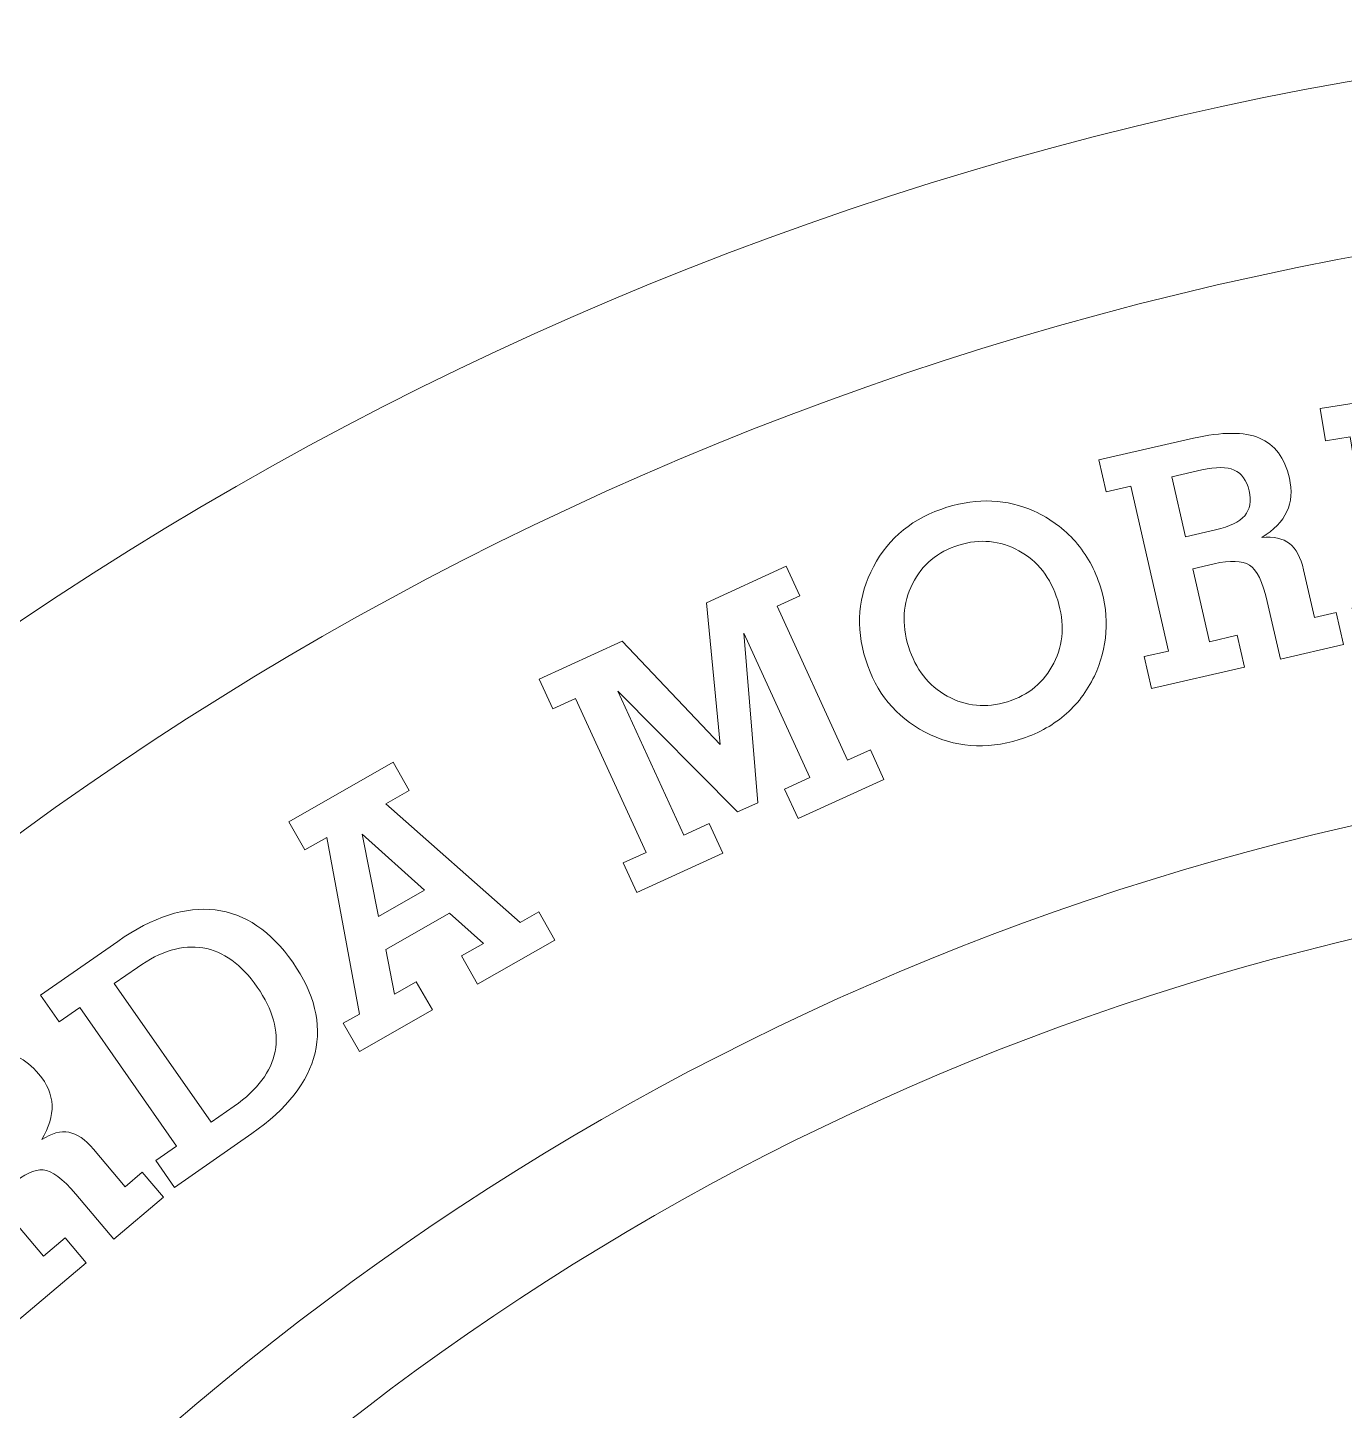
# Model space of a CAD drawing. Header units: millimetres. Extents: x -30 to 30, y -30 to 30.
# Drawn here: x -16.74 to -5.33, y 18.02 to 30 of the extents above; entities that cross this region are included whole.
import ezdxf

# ---------------------------------------------------------------- set-up
doc = ezdxf.new("R2010")
doc.units = ezdxf.units.MM
doc.header["$MEASUREMENT"] = 0
doc.layers.add('Camada 1', color=7, linetype='Continuous')

msp = doc.modelspace()

# ---------------------------------------------------------------- linework, layer by layer
at = {"layer": 'Camada 1', "lineweight": 9}
for points, knots in [([(0, 30), (16.5685, 30), (30, 16.5685), (30, 0), (30, 0), (30, -16.5686), (16.5685, -30), (0, -30), (0, -30), (-16.5685, -30), (-30, -16.5686), (-30, 0), (-30, 0), (-30, 16.5685), (-16.5685, 30), (0, 30)], [0, 0, 0, 0, 0.2, 0.2, 0.2, 0.2, 0.4, 0.4, 0.4, 0.4, 0.6, 0.6, 0.6, 0.6, 1, 1, 1, 1]), ([(0, 28.5), (15.7401, 28.5), (28.5, 15.7401), (28.5, 0), (28.5, 0), (28.5, -15.7401), (15.7401, -28.5), (0, -28.5), (0, -28.5), (-15.7401, -28.5), (-28.5, -15.7401), (-28.5, 0), (-28.5, 0), (-28.5, 15.7401), (-15.7401, 28.5), (0, 28.5)], [0, 0, 0, 0, 0.2, 0.2, 0.2, 0.2, 0.4, 0.4, 0.4, 0.4, 0.6, 0.6, 0.6, 0.6, 1, 1, 1, 1]), ([(-4.6944, 25.0645), (-4.6944, 25.0645), (-4.4513, 25.1031), (-4.4513, 25.1031), (-4.4513, 25.1031), (-4.4513, 25.1031), (-4.4069, 24.8233), (-4.4069, 24.8233), (-4.4069, 24.8233), (-4.4069, 24.8233), (-5.2236, 24.6932), (-5.2236, 24.6932), (-5.2236, 24.6932), (-5.2236, 24.6932), (-5.268, 24.973), (-5.268, 24.973), (-5.268, 24.973), (-5.268, 24.973), (-5.0532, 25.007), (-5.0532, 25.007), (-5.0532, 25.007), (-5.0532, 25.007), (-5.2839, 26.4538), (-5.2839, 26.4538), (-5.2839, 26.4538), (-5.2839, 26.4538), (-5.4986, 26.4198), (-5.4986, 26.4198), (-5.4986, 26.4198), (-5.4986, 26.4198), (-5.5435, 26.6995), (-5.5435, 26.6995), (-5.5435, 26.6995), (-5.5435, 26.6995), (-4.716, 26.8314), (-4.716, 26.8314), (-4.716, 26.8314), (-4.464, 26.8718), (-4.2741, 26.8595), (-4.1452, 26.7945), (-4.1452, 26.7945), (-4.0168, 26.73), (-3.9382, 26.609), (-3.9096, 26.431), (-3.9096, 26.431), (-3.8921, 26.3204), (-3.906, 26.224), (-3.9508, 26.1416), (-3.9508, 26.1416), (-3.9957, 26.0596), (-4.0729, 25.9902), (-4.1815, 25.9326), (-4.1815, 25.9326), (-4.0794, 25.9351), (-4.0015, 25.9124), (-3.9483, 25.8645), (-3.9483, 25.8645), (-3.8955, 25.8166), (-3.8603, 25.7386), (-3.8429, 25.6299), (-3.8429, 25.6299), (-3.8429, 25.6299), (-3.7759, 25.2107), (-3.7759, 25.2107), (-3.7759, 25.2107), (-3.7759, 25.2107), (-3.5838, 25.2413), (-3.5838, 25.2413), (-3.5838, 25.2413), (-3.5838, 25.2413), (-3.5395, 24.9615), (-3.5395, 24.9615), (-3.5395, 24.9615), (-3.5395, 24.9615), (-4.0932, 24.8736), (-4.0932, 24.8736), (-4.0932, 24.8736), (-4.0932, 24.8736), (-4.1736, 25.3784), (-4.1736, 25.3784), (-4.1736, 25.3784), (-4.2014, 25.5508), (-4.2457, 25.6588), (-4.3065, 25.7017), (-4.3065, 25.7017), (-4.3673, 25.745), (-4.4684, 25.7551), (-4.6093, 25.7327), (-4.6093, 25.7327), (-4.6093, 25.7327), (-4.7961, 25.7031), (-4.7961, 25.7031), (-4.7961, 25.7031), (-4.7961, 25.7031), (-4.6944, 25.0645), (-4.6944, 25.0645)], [0, 0, 0, 0, 0.04, 0.04, 0.04, 0.04, 0.08, 0.08, 0.08, 0.08, 0.12, 0.12, 0.12, 0.12, 0.16, 0.16, 0.16, 0.16, 0.2, 0.2, 0.2, 0.2, 0.24, 0.24, 0.24, 0.24, 0.28, 0.28, 0.28, 0.28, 0.32, 0.32, 0.32, 0.32, 0.36, 0.36, 0.36, 0.36, 0.4, 0.4, 0.4, 0.4, 0.44, 0.44, 0.44, 0.44, 0.48, 0.48, 0.48, 0.48, 0.52, 0.52, 0.52, 0.52, 0.56, 0.56, 0.56, 0.56, 0.6, 0.6, 0.6, 0.6, 0.64, 0.64, 0.64, 0.64, 0.68, 0.68, 0.68, 0.68, 0.72, 0.72, 0.72, 0.72, 0.76, 0.76, 0.76, 0.76, 0.8, 0.8, 0.8, 0.8, 0.84, 0.84, 0.84, 0.84, 0.88, 0.88, 0.88, 0.88, 0.92, 0.92, 0.92, 0.92, 1, 1, 1, 1]), ([(-6.502, 24.6797), (-6.502, 24.6797), (-6.2621, 24.7348), (-6.2621, 24.7348), (-6.2621, 24.7348), (-6.2621, 24.7348), (-6.1987, 24.4581), (-6.1987, 24.4581), (-6.1987, 24.4581), (-6.1987, 24.4581), (-7.0059, 24.2734), (-7.0059, 24.2734), (-7.0059, 24.2734), (-7.0059, 24.2734), (-7.0694, 24.55), (-7.0694, 24.55), (-7.0694, 24.55), (-7.0694, 24.55), (-6.8576, 24.5985), (-6.8576, 24.5985), (-6.8576, 24.5985), (-6.8576, 24.5985), (-7.1844, 26.0265), (-7.1844, 26.0265), (-7.1844, 26.0265), (-7.1844, 26.0265), (-7.3961, 25.978), (-7.3961, 25.978), (-7.3961, 25.978), (-7.3961, 25.978), (-7.4595, 26.2546), (-7.4595, 26.2546), (-7.4595, 26.2546), (-7.4595, 26.2546), (-6.6416, 26.4418), (-6.6416, 26.4418), (-6.6416, 26.4418), (-6.3932, 26.4987), (-6.2022, 26.4991), (-6.0696, 26.4436), (-6.0696, 26.4436), (-5.937, 26.3881), (-5.8504, 26.2723), (-5.8105, 26.0969), (-5.8105, 26.0969), (-5.7856, 25.9878), (-5.7931, 25.8908), (-5.8326, 25.8062), (-5.8326, 25.8062), (-5.8721, 25.7215), (-5.9446, 25.6468), (-6.05, 25.5824), (-6.05, 25.5824), (-5.9465, 25.5918), (-5.8665, 25.5743), (-5.8101, 25.5301), (-5.8101, 25.5301), (-5.7532, 25.4858), (-5.7127, 25.4102), (-5.6883, 25.3024), (-5.6883, 25.3024), (-5.6883, 25.3024), (-5.5933, 24.8881), (-5.5933, 24.8881), (-5.5933, 24.8881), (-5.5933, 24.8881), (-5.4042, 24.9313), (-5.4042, 24.9313), (-5.4042, 24.9313), (-5.4042, 24.9313), (-5.3407, 24.6547), (-5.3407, 24.6547), (-5.3407, 24.6547), (-5.3407, 24.6547), (-5.8882, 24.5292), (-5.8882, 24.5292), (-5.8882, 24.5292), (-5.8882, 24.5292), (-6.0025, 25.0287), (-6.0025, 25.0287), (-6.0025, 25.0287), (-6.0415, 25.1995), (-6.0933, 25.3043), (-6.1572, 25.3434), (-6.1572, 25.3434), (-6.2211, 25.3825), (-6.3228, 25.3862), (-6.4621, 25.3543), (-6.4621, 25.3543), (-6.4621, 25.3543), (-6.6464, 25.312), (-6.6464, 25.312), (-6.6464, 25.312), (-6.6464, 25.312), (-6.502, 24.6797), (-6.502, 24.6797)], [0, 0, 0, 0, 0.04, 0.04, 0.04, 0.04, 0.08, 0.08, 0.08, 0.08, 0.12, 0.12, 0.12, 0.12, 0.16, 0.16, 0.16, 0.16, 0.2, 0.2, 0.2, 0.2, 0.24, 0.24, 0.24, 0.24, 0.28, 0.28, 0.28, 0.28, 0.32, 0.32, 0.32, 0.32, 0.36, 0.36, 0.36, 0.36, 0.4, 0.4, 0.4, 0.4, 0.44, 0.44, 0.44, 0.44, 0.48, 0.48, 0.48, 0.48, 0.52, 0.52, 0.52, 0.52, 0.56, 0.56, 0.56, 0.56, 0.6, 0.6, 0.6, 0.6, 0.64, 0.64, 0.64, 0.64, 0.68, 0.68, 0.68, 0.68, 0.72, 0.72, 0.72, 0.72, 0.76, 0.76, 0.76, 0.76, 0.8, 0.8, 0.8, 0.8, 0.84, 0.84, 0.84, 0.84, 0.88, 0.88, 0.88, 0.88, 0.92, 0.92, 0.92, 0.92, 1, 1, 1, 1]), ([(-6.8288, 26.1078), (-6.8288, 26.1078), (-6.7099, 25.5886), (-6.7099, 25.5886), (-6.7099, 25.5886), (-6.7099, 25.5886), (-6.4497, 25.6483), (-6.4497, 25.6483), (-6.4497, 25.6483), (-6.3269, 25.6764), (-6.2428, 25.7174), (-6.1972, 25.7714), (-6.1972, 25.7714), (-6.1515, 25.8256), (-6.1388, 25.8971), (-6.1595, 25.9873), (-6.1595, 25.9873), (-6.1802, 26.0781), (-6.223, 26.1379), (-6.2878, 26.1666), (-6.2878, 26.1666), (-6.3523, 26.1953), (-6.4459, 26.1957), (-6.5686, 26.1675), (-6.5686, 26.1675), (-6.5686, 26.1675), (-6.8288, 26.1078), (-6.8288, 26.1078)], [0, 0, 0, 0, 0.125, 0.125, 0.125, 0.125, 0.25, 0.25, 0.25, 0.25, 0.375, 0.375, 0.375, 0.375, 0.5, 0.5, 0.5, 0.5, 0.625, 0.625, 0.625, 0.625, 0.75, 0.75, 0.75, 0.75, 1, 1, 1, 1]), ([(-9.4795, 24.5217), (-9.5681, 24.8073), (-9.5459, 25.0768), (-9.4127, 25.3295), (-9.4127, 25.3295), (-9.2795, 25.5822), (-9.0673, 25.7536), (-8.7765, 25.844), (-8.7765, 25.844), (-8.6422, 25.8856), (-8.5123, 25.9036), (-8.3863, 25.8982), (-8.3863, 25.8982), (-8.2602, 25.8928), (-8.139, 25.8638), (-8.0222, 25.8104), (-8.0222, 25.8104), (-7.881, 25.7457), (-7.7616, 25.6579), (-7.664, 25.5463), (-7.664, 25.5463), (-7.5658, 25.4352), (-7.4933, 25.3044), (-7.4466, 25.1537), (-7.4466, 25.1537), (-7.406, 25.0231), (-7.3903, 24.8918), (-7.3996, 24.7597), (-7.3996, 24.7597), (-7.4093, 24.6276), (-7.4424, 24.5017), (-7.4991, 24.3821), (-7.4991, 24.3821), (-7.5639, 24.2471), (-7.6511, 24.1328), (-7.7603, 24.0403), (-7.7603, 24.0403), (-7.87, 23.9474), (-8.0003, 23.878), (-8.151, 23.8309), (-8.151, 23.8309), (-8.44, 23.7413), (-8.7116, 23.7627), (-8.9658, 23.8964), (-8.9658, 23.8964), (-9.22, 24.0297), (-9.3914, 24.2381), (-9.4795, 24.5217)], [0, 0, 0, 0, 0.0769231, 0.0769231, 0.0769231, 0.0769231, 0.1538462, 0.1538462, 0.1538462, 0.1538462, 0.2307692, 0.2307692, 0.2307692, 0.2307692, 0.3076923, 0.3076923, 0.3076923, 0.3076923, 0.3846154, 0.3846154, 0.3846154, 0.3846154, 0.4615385, 0.4615385, 0.4615385, 0.4615385, 0.5384615, 0.5384615, 0.5384615, 0.5384615, 0.6153846, 0.6153846, 0.6153846, 0.6153846, 0.6923077, 0.6923077, 0.6923077, 0.6923077, 0.7692308, 0.7692308, 0.7692308, 0.7692308, 0.8461538, 0.8461538, 0.8461538, 0.8461538, 1, 1, 1, 1]), ([(-9.1092, 24.6371), (-9.0482, 24.4416), (-8.9367, 24.2984), (-8.7739, 24.2085), (-8.7739, 24.2085), (-8.6108, 24.1182), (-8.4374, 24.1017), (-8.2526, 24.1589), (-8.2526, 24.1589), (-8.0684, 24.2162), (-7.9341, 24.3283), (-7.8508, 24.4943), (-7.8508, 24.4943), (-7.7671, 24.6607), (-7.7561, 24.8422), (-7.817, 25.0383), (-7.817, 25.0383), (-7.878, 25.2348), (-7.9905, 25.3779), (-8.1536, 25.4674), (-8.1536, 25.4674), (-8.3172, 25.5567), (-8.4907, 25.5733), (-8.6746, 25.5161), (-8.6746, 25.5161), (-8.8573, 25.4593), (-8.9907, 25.3477), (-9.0744, 25.1807), (-9.0744, 25.1807), (-9.1583, 25.0138), (-9.1697, 24.8327), (-9.1092, 24.6371)], [0, 0, 0, 0, 0.1111111, 0.1111111, 0.1111111, 0.1111111, 0.2222222, 0.2222222, 0.2222222, 0.2222222, 0.3333333, 0.3333333, 0.3333333, 0.3333333, 0.4444444, 0.4444444, 0.4444444, 0.4444444, 0.5555556, 0.5555556, 0.5555556, 0.5555556, 0.6666667, 0.6666667, 0.6666667, 0.6666667, 0.7777778, 0.7777778, 0.7777778, 0.7777778, 1, 1, 1, 1]), ([(-11.0556, 23.0027), (-11.0556, 23.0027), (-10.836, 23.1035), (-10.836, 23.1035), (-10.836, 23.1035), (-10.836, 23.1035), (-10.7185, 22.8473), (-10.7185, 22.8473), (-10.7185, 22.8473), (-10.7185, 22.8473), (-11.4617, 22.5066), (-11.4617, 22.5066), (-11.4617, 22.5066), (-11.4617, 22.5066), (-11.5792, 22.7628), (-11.5792, 22.7628), (-11.5792, 22.7628), (-11.5792, 22.7628), (-11.3822, 22.8532), (-11.3822, 22.8532), (-11.3822, 22.8532), (-11.3822, 22.8532), (-11.9931, 24.1877), (-11.9931, 24.1877), (-11.9931, 24.1877), (-11.9931, 24.1877), (-12.1902, 24.0973), (-12.1902, 24.0973), (-12.1902, 24.0973), (-12.1902, 24.0973), (-12.3073, 24.3536), (-12.3073, 24.3536), (-12.3073, 24.3536), (-12.3073, 24.3536), (-11.5888, 24.6829), (-11.5888, 24.6829), (-11.5888, 24.6829), (-11.5888, 24.6829), (-10.7412, 23.7893), (-10.7412, 23.7893), (-10.7412, 23.7893), (-10.7412, 23.7893), (-10.8597, 25.0164), (-10.8597, 25.0164), (-10.8597, 25.0164), (-10.8597, 25.0164), (-10.1675, 25.3333), (-10.1675, 25.3333), (-10.1675, 25.3333), (-10.1675, 25.3333), (-10.0505, 25.0771), (-10.0505, 25.0771), (-10.0505, 25.0771), (-10.0505, 25.0771), (-10.2475, 24.9871), (-10.2475, 24.9871), (-10.2475, 24.9871), (-10.2475, 24.9871), (-9.6366, 23.6526), (-9.6366, 23.6526), (-9.6366, 23.6526), (-9.6366, 23.6526), (-9.4395, 23.7425), (-9.4395, 23.7425), (-9.4395, 23.7425), (-9.4395, 23.7425), (-9.322, 23.4863), (-9.322, 23.4863), (-9.322, 23.4863), (-9.322, 23.4863), (-10.0652, 23.1461), (-10.0652, 23.1461), (-10.0652, 23.1461), (-10.0652, 23.1461), (-10.1828, 23.4023), (-10.1828, 23.4023), (-10.1828, 23.4023), (-10.1828, 23.4023), (-9.9631, 23.5027), (-9.9631, 23.5027), (-9.9631, 23.5027), (-9.9631, 23.5027), (-10.5352, 24.7523), (-10.5352, 24.7523), (-10.5352, 24.7523), (-10.5352, 24.7523), (-10.4131, 23.2844), (-10.4131, 23.2844), (-10.4131, 23.2844), (-10.4131, 23.2844), (-10.5896, 23.2041), (-10.5896, 23.2041), (-10.5896, 23.2041), (-10.5896, 23.2041), (-11.6275, 24.2522), (-11.6275, 24.2522), (-11.6275, 24.2522), (-11.6275, 24.2522), (-11.0556, 23.0027), (-11.0556, 23.0027)], [0, 0, 0, 0, 0.0384615, 0.0384615, 0.0384615, 0.0384615, 0.0769231, 0.0769231, 0.0769231, 0.0769231, 0.1153846, 0.1153846, 0.1153846, 0.1153846, 0.1538462, 0.1538462, 0.1538462, 0.1538462, 0.1923077, 0.1923077, 0.1923077, 0.1923077, 0.2307692, 0.2307692, 0.2307692, 0.2307692, 0.2692308, 0.2692308, 0.2692308, 0.2692308, 0.3076923, 0.3076923, 0.3076923, 0.3076923, 0.3461538, 0.3461538, 0.3461538, 0.3461538, 0.3846154, 0.3846154, 0.3846154, 0.3846154, 0.4230769, 0.4230769, 0.4230769, 0.4230769, 0.4615385, 0.4615385, 0.4615385, 0.4615385, 0.5, 0.5, 0.5, 0.5, 0.5384615, 0.5384615, 0.5384615, 0.5384615, 0.5769231, 0.5769231, 0.5769231, 0.5769231, 0.6153846, 0.6153846, 0.6153846, 0.6153846, 0.6538462, 0.6538462, 0.6538462, 0.6538462, 0.6923077, 0.6923077, 0.6923077, 0.6923077, 0.7307692, 0.7307692, 0.7307692, 0.7307692, 0.7692308, 0.7692308, 0.7692308, 0.7692308, 0.8076923, 0.8076923, 0.8076923, 0.8076923, 0.8461538, 0.8461538, 0.8461538, 0.8461538, 0.8846154, 0.8846154, 0.8846154, 0.8846154, 0.9230769, 0.9230769, 0.9230769, 0.9230769, 1, 1, 1, 1]), ([(0.0541, 23.6848), (13.1709, 23.6848), (23.8041, 13.0516), (23.8041, -0.0652), (23.8041, -0.0652), (23.8041, -13.182), (13.1709, -23.8152), (0.0541, -23.8152), (0.0541, -23.8152), (-13.0627, -23.8152), (-23.6959, -13.182), (-23.6959, -0.0652), (-23.6959, -0.0652), (-23.6959, 13.0516), (-13.0627, 23.6848), (0.0541, 23.6848)], [0, 0, 0, 0, 0.2, 0.2, 0.2, 0.2, 0.4, 0.4, 0.4, 0.4, 0.6, 0.6, 0.6, 0.6, 1, 1, 1, 1]), ([(-13.5594, 21.6262), (-13.5594, 21.6262), (-13.3715, 21.7333), (-13.3715, 21.7333), (-13.3715, 21.7333), (-13.3715, 21.7333), (-13.2321, 21.4888), (-13.2321, 21.4888), (-13.2321, 21.4888), (-13.2321, 21.4888), (-13.8647, 21.1284), (-13.8647, 21.1284), (-13.8647, 21.1284), (-13.8647, 21.1284), (-14.0041, 21.3731), (-14.0041, 21.3731), (-14.0041, 21.3731), (-14.0041, 21.3731), (-13.863, 21.4535), (-13.863, 21.4535), (-13.863, 21.4535), (-13.863, 21.4535), (-14.146, 22.9832), (-14.146, 22.9832), (-14.146, 22.9832), (-14.146, 22.9832), (-14.3358, 22.8751), (-14.3358, 22.8751), (-14.3358, 22.8751), (-14.3358, 22.8751), (-14.4752, 23.1197), (-14.4752, 23.1197), (-14.4752, 23.1197), (-14.4752, 23.1197), (-13.5728, 23.6342), (-13.5728, 23.6342), (-13.5728, 23.6342), (-13.5728, 23.6342), (-13.4333, 23.3896), (-13.4333, 23.3896), (-13.4333, 23.3896), (-13.4333, 23.3896), (-13.6367, 23.2735), (-13.6367, 23.2735), (-13.6367, 23.2735), (-13.6367, 23.2735), (-12.4727, 22.2459), (-12.4727, 22.2459), (-12.4727, 22.2459), (-12.4727, 22.2459), (-12.3115, 22.3378), (-12.3115, 22.3378), (-12.3115, 22.3378), (-12.3115, 22.3378), (-12.172, 22.0932), (-12.172, 22.0932), (-12.172, 22.0932), (-12.172, 22.0932), (-12.8403, 21.7124), (-12.8403, 21.7124), (-12.8403, 21.7124), (-12.8403, 21.7124), (-12.9797, 21.957), (-12.9797, 21.957), (-12.9797, 21.957), (-12.9797, 21.957), (-12.7909, 22.0646), (-12.7909, 22.0646), (-12.7909, 22.0646), (-12.7909, 22.0646), (-13.0829, 22.3265), (-13.0829, 22.3265), (-13.0829, 22.3265), (-13.0829, 22.3265), (-13.6363, 22.011), (-13.6363, 22.011), (-13.6363, 22.011), (-13.6363, 22.011), (-13.5594, 21.6262), (-13.5594, 21.6262)], [0, 0, 0, 0, 0.047619, 0.047619, 0.047619, 0.047619, 0.0952381, 0.0952381, 0.0952381, 0.0952381, 0.1428571, 0.1428571, 0.1428571, 0.1428571, 0.1904762, 0.1904762, 0.1904762, 0.1904762, 0.2380952, 0.2380952, 0.2380952, 0.2380952, 0.2857143, 0.2857143, 0.2857143, 0.2857143, 0.3333333, 0.3333333, 0.3333333, 0.3333333, 0.3809524, 0.3809524, 0.3809524, 0.3809524, 0.4285714, 0.4285714, 0.4285714, 0.4285714, 0.4761905, 0.4761905, 0.4761905, 0.4761905, 0.5238095, 0.5238095, 0.5238095, 0.5238095, 0.5714286, 0.5714286, 0.5714286, 0.5714286, 0.6190476, 0.6190476, 0.6190476, 0.6190476, 0.6666667, 0.6666667, 0.6666667, 0.6666667, 0.7142857, 0.7142857, 0.7142857, 0.7142857, 0.7619048, 0.7619048, 0.7619048, 0.7619048, 0.8095238, 0.8095238, 0.8095238, 0.8095238, 0.8571429, 0.8571429, 0.8571429, 0.8571429, 0.9047619, 0.9047619, 0.9047619, 0.9047619, 1, 1, 1, 1]), ([(-13.7002, 22.2989), (-13.7002, 22.2989), (-13.301, 22.5264), (-13.301, 22.5264), (-13.301, 22.5264), (-13.301, 22.5264), (-13.8405, 23.0115), (-13.8405, 23.0115), (-13.8405, 23.0115), (-13.8405, 23.0115), (-13.7002, 22.2989), (-13.7002, 22.2989)], [0, 0, 0, 0, 0.25, 0.25, 0.25, 0.25, 0.5, 0.5, 0.5, 0.5, 1, 1, 1, 1]), ([(0, 22.7174), (12.5464, 22.7174), (22.7174, 12.5464), (22.7174, 0), (22.7174, 0), (22.7174, -12.5464), (12.5464, -22.7174), (0, -22.7174), (0, -22.7174), (-12.5464, -22.7174), (-22.7174, -12.5464), (-22.7174, 0), (-22.7174, 0), (-22.7174, 12.5464), (-12.5464, 22.7174), (0, 22.7174)], [0, 0, 0, 0, 0.2, 0.2, 0.2, 0.2, 0.4, 0.4, 0.4, 0.4, 0.6, 0.6, 0.6, 0.6, 1, 1, 1, 1]), ([(-15.9576, 22.083), (-15.6523, 22.2956), (-15.371, 22.3863), (-15.1128, 22.3548), (-15.1128, 22.3548), (-14.8545, 22.3238), (-14.6311, 22.1722), (-14.4421, 21.9013), (-14.4421, 21.9013), (-14.2535, 21.6313), (-14.1891, 21.3697), (-14.2489, 21.1162), (-14.2489, 21.1162), (-14.3087, 20.8632), (-14.4912, 20.6303), (-14.796, 20.4178), (-14.796, 20.4178), (-14.796, 20.4178), (-15.4649, 19.9513), (-15.4649, 19.9513), (-15.4649, 19.9513), (-15.4649, 19.9513), (-15.6262, 20.1827), (-15.6262, 20.1827), (-15.6262, 20.1827), (-15.6262, 20.1827), (-15.4485, 20.3069), (-15.4485, 20.3069), (-15.4485, 20.3069), (-15.4485, 20.3069), (-16.2869, 21.5092), (-16.2869, 21.5092), (-16.2869, 21.5092), (-16.2869, 21.5092), (-16.4647, 21.3851), (-16.4647, 21.3851), (-16.4647, 21.3851), (-16.4647, 21.3851), (-16.6265, 21.6166), (-16.6265, 21.6166), (-16.6265, 21.6166), (-16.6265, 21.6166), (-15.9576, 22.083), (-15.9576, 22.083)], [0, 0, 0, 0, 0.0833333, 0.0833333, 0.0833333, 0.0833333, 0.1666667, 0.1666667, 0.1666667, 0.1666667, 0.25, 0.25, 0.25, 0.25, 0.3333333, 0.3333333, 0.3333333, 0.3333333, 0.4166667, 0.4166667, 0.4166667, 0.4166667, 0.5, 0.5, 0.5, 0.5, 0.5833333, 0.5833333, 0.5833333, 0.5833333, 0.6666667, 0.6666667, 0.6666667, 0.6666667, 0.75, 0.75, 0.75, 0.75, 0.8333333, 0.8333333, 0.8333333, 0.8333333, 1, 1, 1, 1]), ([(-15.9877, 21.7176), (-15.9877, 21.7176), (-15.1493, 20.5152), (-15.1493, 20.5152), (-15.1493, 20.5152), (-15.1493, 20.5152), (-14.9484, 20.6554), (-14.9484, 20.6554), (-14.9484, 20.6554), (-14.7461, 20.7969), (-14.628, 20.955), (-14.5946, 21.1299), (-14.5946, 21.1299), (-14.5612, 21.3048), (-14.6129, 21.4902), (-14.7497, 21.6869), (-14.7497, 21.6869), (-14.8871, 21.8839), (-15.0437, 21.9973), (-15.2196, 22.026), (-15.2196, 22.026), (-15.3955, 22.0552), (-15.5846, 21.9993), (-15.7869, 21.8577), (-15.7869, 21.8577), (-15.7869, 21.8577), (-15.9877, 21.7176), (-15.9877, 21.7176)], [0, 0, 0, 0, 0.125, 0.125, 0.125, 0.125, 0.25, 0.25, 0.25, 0.25, 0.375, 0.375, 0.375, 0.375, 0.5, 0.5, 0.5, 0.5, 0.625, 0.625, 0.625, 0.625, 0.75, 0.75, 0.75, 0.75, 1, 1, 1, 1]), ([(-16.601, 19.356), (-16.601, 19.356), (-16.4138, 19.5143), (-16.4138, 19.5143), (-16.4138, 19.5143), (-16.4138, 19.5143), (-16.2311, 19.2988), (-16.2311, 19.2988), (-16.2311, 19.2988), (-16.2311, 19.2988), (-16.8636, 18.7633), (-16.8636, 18.7633), (-16.8636, 18.7633), (-16.8636, 18.7633), (-17.0462, 18.9789), (-17.0462, 18.9789), (-17.0462, 18.9789), (-17.0462, 18.9789), (-16.8789, 19.1204), (-16.8789, 19.1204), (-16.8789, 19.1204), (-16.8789, 19.1204), (-17.8279, 20.2406), (-17.8279, 20.2406), (-17.8279, 20.2406), (-17.8279, 20.2406), (-17.9952, 20.0991), (-17.9952, 20.0991), (-17.9952, 20.0991), (-17.9952, 20.0991), (-18.1779, 20.3145), (-18.1779, 20.3145), (-18.1779, 20.3145), (-18.1779, 20.3145), (-17.537, 20.8576), (-17.537, 20.8576), (-17.537, 20.8576), (-17.3427, 21.022), (-17.1738, 21.1099), (-17.0307, 21.1213), (-17.0307, 21.1213), (-16.8872, 21.1328), (-16.7573, 21.07), (-16.6409, 20.9329), (-16.6409, 20.9329), (-16.5685, 20.8473), (-16.5305, 20.7577), (-16.5264, 20.6641), (-16.5264, 20.6641), (-16.5226, 20.5704), (-16.5523, 20.4709), (-16.616, 20.3655), (-16.616, 20.3655), (-16.5292, 20.4209), (-16.4509, 20.4422), (-16.3804, 20.4286), (-16.3804, 20.4286), (-16.31, 20.4155), (-16.2392, 20.3666), (-16.1677, 20.2825), (-16.1677, 20.2825), (-16.1677, 20.2825), (-15.892, 19.9568), (-15.892, 19.9568), (-15.892, 19.9568), (-15.892, 19.9568), (-15.7445, 20.0816), (-15.7445, 20.0816), (-15.7445, 20.0816), (-15.7445, 20.0816), (-15.5619, 19.866), (-15.5619, 19.866), (-15.5619, 19.866), (-15.5619, 19.866), (-15.9901, 19.5035), (-15.9901, 19.5035), (-15.9901, 19.5035), (-15.9901, 19.5035), (-16.3209, 19.8938), (-16.3209, 19.8938), (-16.3209, 19.8938), (-16.4345, 20.0277), (-16.5286, 20.0978), (-16.6033, 20.1034), (-16.6033, 20.1034), (-16.6776, 20.109), (-16.7692, 20.0662), (-16.8774, 19.9742), (-16.8774, 19.9742), (-16.8774, 19.9742), (-17.0215, 19.8522), (-17.0215, 19.8522), (-17.0215, 19.8522), (-17.0215, 19.8522), (-16.601, 19.356), (-16.601, 19.356)], [0, 0, 0, 0, 0.04, 0.04, 0.04, 0.04, 0.08, 0.08, 0.08, 0.08, 0.12, 0.12, 0.12, 0.12, 0.16, 0.16, 0.16, 0.16, 0.2, 0.2, 0.2, 0.2, 0.24, 0.24, 0.24, 0.24, 0.28, 0.28, 0.28, 0.28, 0.32, 0.32, 0.32, 0.32, 0.36, 0.36, 0.36, 0.36, 0.4, 0.4, 0.4, 0.4, 0.44, 0.44, 0.44, 0.44, 0.48, 0.48, 0.48, 0.48, 0.52, 0.52, 0.52, 0.52, 0.56, 0.56, 0.56, 0.56, 0.6, 0.6, 0.6, 0.6, 0.64, 0.64, 0.64, 0.64, 0.68, 0.68, 0.68, 0.68, 0.72, 0.72, 0.72, 0.72, 0.76, 0.76, 0.76, 0.76, 0.8, 0.8, 0.8, 0.8, 0.84, 0.84, 0.84, 0.84, 0.88, 0.88, 0.88, 0.88, 0.92, 0.92, 0.92, 0.92, 1, 1, 1, 1])]:
    msp.add_open_spline(points, degree=3, knots=knots, dxfattribs=at)

doc.saveas('drawing.dxf')
